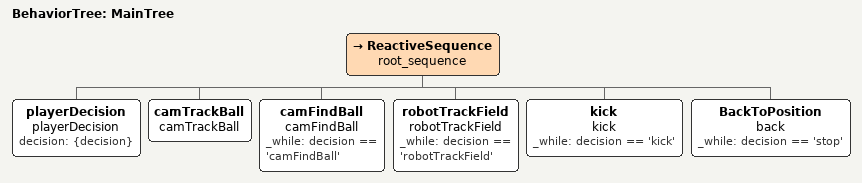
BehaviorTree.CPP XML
<root BTCPP_format="4" >
    <BehaviorTree ID="MainTree">
    <ReactiveSequence name="root_sequence">
        <playerDecision  name="playerDecision" decision="{decision}"/>
        <camTrackBall  name="camTrackBall"/>
        <camFindBall  name="camFindBall" _while="decision == 'camFindBall'"/>
        <robotTrackField  name="robotTrackField" _while="decision == 'robotTrackField'"/>
        <kick  name="kick" _while="decision == 'kick'"/>
        <BackToPosition  name="back" _while="decision == 'stop'"/>
    </ReactiveSequence>
    </BehaviorTree>
</root>
